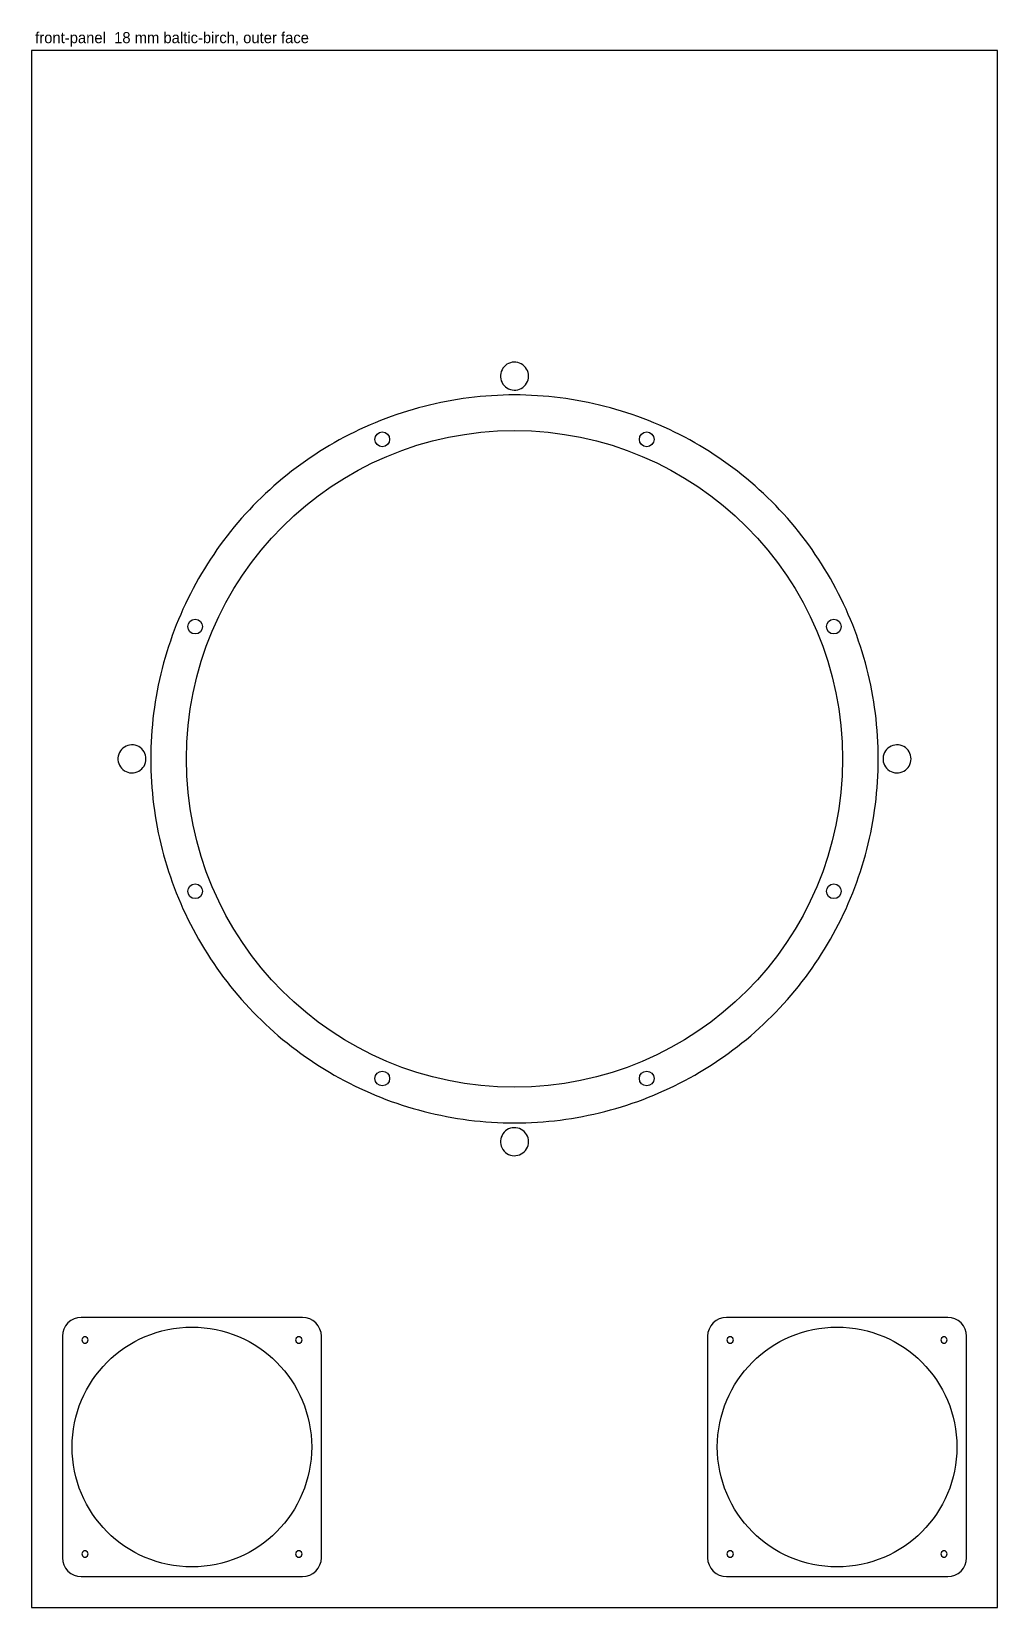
# Model space of a CAD drawing. Header units: millimetres. Extents: x 0 to 524, y 0 to 854.
import ezdxf

# ---------------------------------------------------------------- set-up
doc = ezdxf.new("R2010")
doc.units = ezdxf.units.MM
for name, color, linetype in [('CUT_INSIDE', 5, 'Continuous'), ('CUT_OUTSIDE', 1, 'Continuous'), ('NOTES', 7, 'Continuous'), ('POCKET_11MM', 3, 'Continuous'), ('POCKET_15MM', 3, 'Continuous'), ('POCKET_3.2MM', 3, 'Continuous'), ('POCKET_6MM', 3, 'Continuous')]:
    doc.layers.add(name, color=color, linetype=linetype)

msp = doc.modelspace()

# ---------------------------------------------------------------- linework, layer by layer
at = {"layer": 'CUT_INSIDE'}
for centre, radius in [((262, 460), 178), ((190.25, 633.23), 4), ((333.75, 633.23), 4), ((88.77, 531.75), 4), ((435.23, 531.75), 4), ((88.77, 388.25), 4), ((435.23, 388.25), 4), ((190.25, 286.77), 4), ((333.75, 286.77), 4), ((87, 87), 65), ((437, 87), 65)]:
    msp.add_circle(centre, radius, dxfattribs=at)
at = {"layer": 'CUT_OUTSIDE'}
msp.add_lwpolyline([(0, 0), (524, 0), (524, 844), (0, 844), (0, 0)], close=True, dxfattribs=at)
at = {"layer": 'POCKET_11MM'}
msp.add_lwpolyline([(459.3, 460), (459.28, 463.1), (459.2, 466.2), (459.08, 469.29), (458.91, 472.39), (458.69, 475.48), (458.42, 478.57), (458.11, 481.65), (457.74, 484.73), (457.33, 487.8), (456.87, 490.86), (456.36, 493.92), (455.81, 496.97), (455.2, 500.01), (454.55, 503.04), (453.85, 506.06), (453.1, 509.07), (452.31, 512.06), (451.47, 515.04), (450.58, 518.01), (449.64, 520.97), (448.66, 523.91), (447.64, 526.83), (446.56, 529.74), (445.44, 532.63), (444.28, 535.5), (443.07, 538.36), (441.82, 541.19), (440.52, 544.01), (439.18, 546.8), (437.8, 549.57), (436.37, 552.32), (434.9, 555.05), (433.38, 557.75), (431.82, 560.43), (430.23, 563.09), (428.59, 565.72), (426.9, 568.32), (425.18, 570.9), (423.42, 573.45), (421.62, 575.97), (419.78, 578.46), (417.9, 580.93), (415.98, 583.36), (414.02, 585.76), (412.03, 588.14), (410, 590.48), (407.93, 592.79), (405.83, 595.06), (403.69, 597.3), (401.51, 599.51), (399.3, 601.69), (397.06, 603.83), (394.79, 605.93), (392.48, 608), (390.14, 610.03), (387.76, 612.02), (385.36, 613.98), (382.93, 615.9), (380.46, 617.78), (377.97, 619.62), (375.45, 621.42), (372.9, 623.18), (370.32, 624.9), (367.72, 626.59), (365.09, 628.23), (362.43, 629.82), (359.75, 631.38), (357.05, 632.9), (354.32, 634.37), (351.57, 635.8), (348.8, 637.18), (346.01, 638.52), (343.19, 639.82), (340.36, 641.07), (337.5, 642.28), (334.63, 643.44), (331.74, 644.56), (328.83, 645.64), (325.91, 646.66), (322.97, 647.64), (320.01, 648.58), (317.04, 649.47), (314.06, 650.31), (311.07, 651.1), (308.06, 651.85), (305.04, 652.55), (302.01, 653.2), (298.97, 653.81), (295.92, 654.36), (292.86, 654.87), (289.8, 655.33), (286.73, 655.74), (283.65, 656.11), (280.57, 656.42), (277.48, 656.69), (274.39, 656.91), (271.29, 657.08), (268.2, 657.2), (265.1, 657.28), (262, 657.3), (258.9, 657.28), (255.8, 657.2), (252.71, 657.08), (249.61, 656.91), (246.52, 656.69), (243.43, 656.42), (240.35, 656.11), (237.27, 655.74), (234.2, 655.33), (231.14, 654.87), (228.08, 654.36), (225.03, 653.81), (221.99, 653.2), (218.96, 652.55), (215.94, 651.85), (212.93, 651.1), (209.94, 650.31), (206.96, 649.47), (203.99, 648.58), (201.03, 647.64), (198.09, 646.66), (195.17, 645.64), (192.26, 644.56), (189.37, 643.44), (186.5, 642.28), (183.64, 641.07), (180.81, 639.82), (177.99, 638.52), (175.2, 637.18), (172.43, 635.8), (169.68, 634.37), (166.95, 632.9), (164.25, 631.38), (161.57, 629.82), (158.91, 628.23), (156.28, 626.59), (153.68, 624.9), (151.1, 623.18), (148.55, 621.42), (146.03, 619.62), (143.54, 617.78), (141.07, 615.9), (138.64, 613.98), (136.24, 612.02), (133.86, 610.03), (131.52, 608), (129.21, 605.93), (126.94, 603.83), (124.7, 601.69), (122.49, 599.51), (120.31, 597.3), (118.17, 595.06), (116.07, 592.79), (114, 590.48), (111.97, 588.14), (109.98, 585.76), (108.02, 583.36), (106.1, 580.93), (104.22, 578.46), (102.38, 575.97), (100.58, 573.45), (98.82, 570.9), (97.1, 568.32), (95.41, 565.72), (93.77, 563.09), (92.18, 560.43), (90.62, 557.75), (89.1, 555.05), (87.63, 552.32), (86.2, 549.57), (84.82, 546.8), (83.48, 544.01), (82.18, 541.19), (80.93, 538.36), (79.72, 535.5), (78.56, 532.63), (77.44, 529.74), (76.36, 526.83), (75.34, 523.91), (74.36, 520.97), (73.42, 518.01), (72.53, 515.04), (71.69, 512.06), (70.9, 509.07), (70.15, 506.06), (69.45, 503.04), (68.8, 500.01), (68.19, 496.97), (67.64, 493.92), (67.13, 490.86), (66.67, 487.8), (66.26, 484.73), (65.89, 481.65), (65.58, 478.57), (65.31, 475.48), (65.09, 472.39), (64.92, 469.29), (64.8, 466.2), (64.72, 463.1), (64.7, 460), (64.72, 456.9), (64.8, 453.8), (64.92, 450.71), (65.09, 447.61), (65.31, 444.52), (65.58, 441.43), (65.89, 438.35), (66.26, 435.27), (66.67, 432.2), (67.13, 429.14), (67.64, 426.08), (68.19, 423.03), (68.8, 419.99), (69.45, 416.96), (70.15, 413.94), (70.9, 410.93), (71.69, 407.94), (72.53, 404.96), (73.42, 401.99), (74.36, 399.03), (75.34, 396.09), (76.36, 393.17), (77.44, 390.26), (78.56, 387.37), (79.72, 384.5), (80.93, 381.64), (82.18, 378.81), (83.48, 375.99), (84.82, 373.2), (86.2, 370.43), (87.63, 367.68), (89.1, 364.95), (90.62, 362.25), (92.18, 359.57), (93.77, 356.91), (95.41, 354.28), (97.1, 351.68), (98.82, 349.1), (100.58, 346.55), (102.38, 344.03), (104.22, 341.54), (106.1, 339.07), (108.02, 336.64), (109.98, 334.24), (111.97, 331.86), (114, 329.52), (116.07, 327.21), (118.17, 324.94), (120.31, 322.7), (122.49, 320.49), (124.7, 318.31), (126.94, 316.17), (129.21, 314.07), (131.52, 312), (133.86, 309.97), (136.24, 307.98), (138.64, 306.02), (141.07, 304.1), (143.54, 302.22), (146.03, 300.38), (148.55, 298.58), (151.1, 296.82), (153.68, 295.1), (156.28, 293.41), (158.91, 291.77), (161.57, 290.18), (164.25, 288.62), (166.95, 287.1), (169.68, 285.63), (172.43, 284.2), (175.2, 282.82), (177.99, 281.48), (180.81, 280.18), (183.64, 278.93), (186.5, 277.72), (189.37, 276.56), (192.26, 275.44), (195.17, 274.36), (198.09, 273.34), (201.03, 272.36), (203.99, 271.42), (206.96, 270.53), (209.94, 269.69), (212.93, 268.9), (215.94, 268.15), (218.96, 267.45), (221.99, 266.8), (225.03, 266.19), (228.08, 265.64), (231.14, 265.13), (234.2, 264.67), (237.27, 264.26), (240.35, 263.89), (243.43, 263.58), (246.52, 263.31), (249.61, 263.09), (252.71, 262.92), (255.8, 262.8), (258.9, 262.72), (262, 262.7), (265.1, 262.72), (268.2, 262.8), (271.29, 262.92), (274.39, 263.09), (277.48, 263.31), (280.57, 263.58), (283.65, 263.89), (286.73, 264.26), (289.8, 264.67), (292.86, 265.13), (295.92, 265.64), (298.97, 266.19), (302.01, 266.8), (305.04, 267.45), (308.06, 268.15), (311.07, 268.9), (314.06, 269.69), (317.04, 270.53), (320.01, 271.42), (322.97, 272.36), (325.91, 273.34), (328.83, 274.36), (331.74, 275.44), (334.63, 276.56), (337.5, 277.72), (340.36, 278.93), (343.19, 280.18), (346.01, 281.48), (348.8, 282.82), (351.57, 284.2), (354.32, 285.63), (357.05, 287.1), (359.75, 288.62), (362.43, 290.18), (365.09, 291.77), (367.72, 293.41), (370.32, 295.1), (372.9, 296.82), (375.45, 298.58), (377.97, 300.38), (380.46, 302.22), (382.93, 304.1), (385.36, 306.02), (387.76, 307.98), (390.14, 309.97), (392.48, 312), (394.79, 314.07), (397.06, 316.17), (399.3, 318.31), (401.51, 320.49), (403.69, 322.7), (405.83, 324.94), (407.93, 327.21), (410, 329.52), (412.03, 331.86), (414.02, 334.24), (415.98, 336.64), (417.9, 339.07), (419.78, 341.54), (421.62, 344.03), (423.42, 346.55), (425.18, 349.1), (426.9, 351.68), (428.59, 354.28), (430.23, 356.91), (431.82, 359.57), (433.38, 362.25), (434.9, 364.95), (436.37, 367.68), (437.8, 370.43), (439.18, 373.2), (440.52, 375.99), (441.82, 378.81), (443.07, 381.64), (444.28, 384.5), (445.44, 387.37), (446.56, 390.26), (447.64, 393.17), (448.66, 396.09), (449.64, 399.03), (450.58, 401.99), (451.47, 404.96), (452.31, 407.94), (453.1, 410.93), (453.85, 413.94), (454.55, 416.96), (455.2, 419.99), (455.81, 423.03), (456.36, 426.08), (456.87, 429.14), (457.33, 432.2), (457.74, 435.27), (458.11, 438.35), (458.42, 441.43), (458.69, 444.52), (458.91, 447.61), (459.08, 450.71), (459.2, 453.8), (459.28, 456.9), (459.3, 460)], close=True, dxfattribs=at)
at = {"layer": 'POCKET_15MM'}
for points in [[(30.75, 145), (30.42, 146.03), (29.54, 146.66), (28.46, 146.66), (27.58, 146.03), (27.25, 145), (27.58, 143.97), (28.46, 143.34), (29.54, 143.34), (30.42, 143.97), (30.75, 145)], [(146.75, 145), (146.42, 146.03), (145.54, 146.66), (144.46, 146.66), (143.58, 146.03), (143.25, 145), (143.58, 143.97), (144.46, 143.34), (145.54, 143.34), (146.42, 143.97), (146.75, 145)], [(380.75, 145), (380.42, 146.03), (379.54, 146.66), (378.46, 146.66), (377.58, 146.03), (377.25, 145), (377.58, 143.97), (378.46, 143.34), (379.54, 143.34), (380.42, 143.97), (380.75, 145)], [(496.75, 145), (496.42, 146.03), (495.54, 146.66), (494.46, 146.66), (493.58, 146.03), (493.25, 145), (493.58, 143.97), (494.46, 143.34), (495.54, 143.34), (496.42, 143.97), (496.75, 145)], [(30.75, 29), (30.42, 30.03), (29.54, 30.66), (28.46, 30.66), (27.58, 30.03), (27.25, 29), (27.58, 27.97), (28.46, 27.34), (29.54, 27.34), (30.42, 27.97), (30.75, 29)], [(146.75, 29), (146.42, 30.03), (145.54, 30.66), (144.46, 30.66), (143.58, 30.03), (143.25, 29), (143.58, 27.97), (144.46, 27.34), (145.54, 27.34), (146.42, 27.97), (146.75, 29)], [(380.75, 29), (380.42, 30.03), (379.54, 30.66), (378.46, 30.66), (377.58, 30.03), (377.25, 29), (377.58, 27.97), (378.46, 27.34), (379.54, 27.34), (380.42, 27.97), (380.75, 29)], [(496.75, 29), (496.42, 30.03), (495.54, 30.66), (494.46, 30.66), (493.58, 30.03), (493.25, 29), (493.58, 27.97), (494.46, 27.34), (495.54, 27.34), (496.42, 27.97), (496.75, 29)]]:
    msp.add_lwpolyline(points, close=True, dxfattribs=at)
at = {"layer": 'POCKET_3.2MM'}
for points in [[(269.6, 667.5), (269.53, 668.51), (269.33, 669.51), (269, 670.47), (268.54, 671.37), (267.96, 672.21), (267.28, 672.96), (266.51, 673.62), (265.65, 674.16), (264.73, 674.59), (263.76, 674.89), (262.76, 675.06), (261.75, 675.1), (260.74, 674.99), (259.75, 674.76), (258.8, 674.39), (257.91, 673.91), (257.09, 673.3), (256.36, 672.6), (255.73, 671.8), (255.22, 670.93), (254.82, 669.99), (254.55, 669.01), (254.42, 668.01), (254.42, 666.99), (254.55, 665.99), (254.82, 665.01), (255.22, 664.07), (255.73, 663.2), (256.36, 662.4), (257.09, 661.7), (257.91, 661.09), (258.8, 660.61), (259.75, 660.24), (260.74, 660.01), (261.75, 659.9), (262.76, 659.94), (263.76, 660.11), (264.73, 660.41), (265.65, 660.84), (266.51, 661.38), (267.28, 662.04), (267.96, 662.79), (268.54, 663.63), (269, 664.53), (269.33, 665.49), (269.53, 666.49), (269.6, 667.5)], [(62.1, 460), (62.03, 461.01), (61.83, 462.01), (61.5, 462.97), (61.04, 463.87), (60.46, 464.71), (59.78, 465.46), (59.01, 466.12), (58.15, 466.66), (57.23, 467.09), (56.26, 467.39), (55.26, 467.56), (54.25, 467.6), (53.24, 467.49), (52.25, 467.26), (51.3, 466.89), (50.41, 466.41), (49.59, 465.8), (48.86, 465.1), (48.23, 464.3), (47.72, 463.43), (47.32, 462.49), (47.05, 461.51), (46.92, 460.51), (46.92, 459.49), (47.05, 458.49), (47.32, 457.51), (47.72, 456.57), (48.23, 455.7), (48.86, 454.9), (49.59, 454.2), (50.41, 453.59), (51.3, 453.11), (52.25, 452.74), (53.24, 452.51), (54.25, 452.4), (55.26, 452.44), (56.26, 452.61), (57.23, 452.91), (58.15, 453.34), (59.01, 453.88), (59.78, 454.54), (60.46, 455.29), (61.04, 456.13), (61.5, 457.03), (61.83, 457.99), (62.03, 458.99), (62.1, 460)], [(477.1, 460), (477.03, 461.01), (476.83, 462.01), (476.5, 462.97), (476.04, 463.87), (475.46, 464.71), (474.78, 465.46), (474.01, 466.12), (473.15, 466.66), (472.23, 467.09), (471.26, 467.39), (470.26, 467.56), (469.25, 467.6), (468.24, 467.49), (467.25, 467.26), (466.3, 466.89), (465.41, 466.41), (464.59, 465.8), (463.86, 465.1), (463.23, 464.3), (462.72, 463.43), (462.32, 462.49), (462.05, 461.51), (461.92, 460.51), (461.92, 459.49), (462.05, 458.49), (462.32, 457.51), (462.72, 456.57), (463.23, 455.7), (463.86, 454.9), (464.59, 454.2), (465.41, 453.59), (466.3, 453.11), (467.25, 452.74), (468.24, 452.51), (469.25, 452.4), (470.26, 452.44), (471.26, 452.61), (472.23, 452.91), (473.15, 453.34), (474.01, 453.88), (474.78, 454.54), (475.46, 455.29), (476.04, 456.13), (476.5, 457.03), (476.83, 457.99), (477.03, 458.99), (477.1, 460)], [(269.6, 252.5), (269.53, 253.51), (269.33, 254.51), (269, 255.47), (268.54, 256.37), (267.96, 257.21), (267.28, 257.96), (266.51, 258.62), (265.65, 259.16), (264.73, 259.59), (263.76, 259.89), (262.76, 260.06), (261.75, 260.1), (260.74, 259.99), (259.75, 259.76), (258.8, 259.39), (257.91, 258.91), (257.09, 258.3), (256.36, 257.6), (255.73, 256.8), (255.22, 255.93), (254.82, 254.99), (254.55, 254.01), (254.42, 253.01), (254.42, 251.99), (254.55, 250.99), (254.82, 250.01), (255.22, 249.07), (255.73, 248.2), (256.36, 247.4), (257.09, 246.7), (257.91, 246.09), (258.8, 245.61), (259.75, 245.24), (260.74, 245.01), (261.75, 244.9), (262.76, 244.94), (263.76, 245.11), (264.73, 245.41), (265.65, 245.84), (266.51, 246.38), (267.28, 247.04), (267.96, 247.79), (268.54, 248.63), (269, 249.53), (269.33, 250.49), (269.53, 251.49), (269.6, 252.5)]]:
    msp.add_lwpolyline(points, close=True, dxfattribs=at)
at = {"layer": 'POCKET_6MM'}
for points in [[(157.25, 147), (157.05, 149), (156.47, 150.92), (155.52, 152.69), (154.25, 154.25), (152.69, 155.52), (150.92, 156.47), (149, 157.05), (147, 157.25), (27, 157.25), (25, 157.05), (23.08, 156.47), (21.31, 155.52), (19.75, 154.25), (18.48, 152.69), (17.53, 150.92), (16.95, 149), (16.75, 147), (16.75, 27), (16.95, 25), (17.53, 23.08), (18.48, 21.31), (19.75, 19.75), (21.31, 18.48), (23.08, 17.53), (25, 16.95), (27, 16.75), (147, 16.75), (149, 16.95), (150.92, 17.53), (152.69, 18.48), (154.25, 19.75), (155.52, 21.31), (156.47, 23.08), (157.05, 25), (157.25, 27), (157.25, 147)], [(507.25, 147), (507.05, 149), (506.47, 150.92), (505.52, 152.69), (504.25, 154.25), (502.69, 155.52), (500.92, 156.47), (499, 157.05), (497, 157.25), (377, 157.25), (375, 157.05), (373.08, 156.47), (371.31, 155.52), (369.75, 154.25), (368.48, 152.69), (367.53, 150.92), (366.95, 149), (366.75, 147), (366.75, 27), (366.95, 25), (367.53, 23.08), (368.48, 21.31), (369.75, 19.75), (371.31, 18.48), (373.08, 17.53), (375, 16.95), (377, 16.75), (497, 16.75), (499, 16.95), (500.92, 17.53), (502.69, 18.48), (504.25, 19.75), (505.52, 21.31), (506.47, 23.08), (507.05, 25), (507.25, 27), (507.25, 147)]]:
    msp.add_lwpolyline(points, close=True, dxfattribs=at)

# ---------------------------------------------------------------- texts
at = {"layer": 'NOTES'}
msp.add_text('front-panel  18 mm baltic-birch, outer face', height=6, dxfattribs=at).set_placement((2, 848))

doc.saveas('drawing.dxf')
